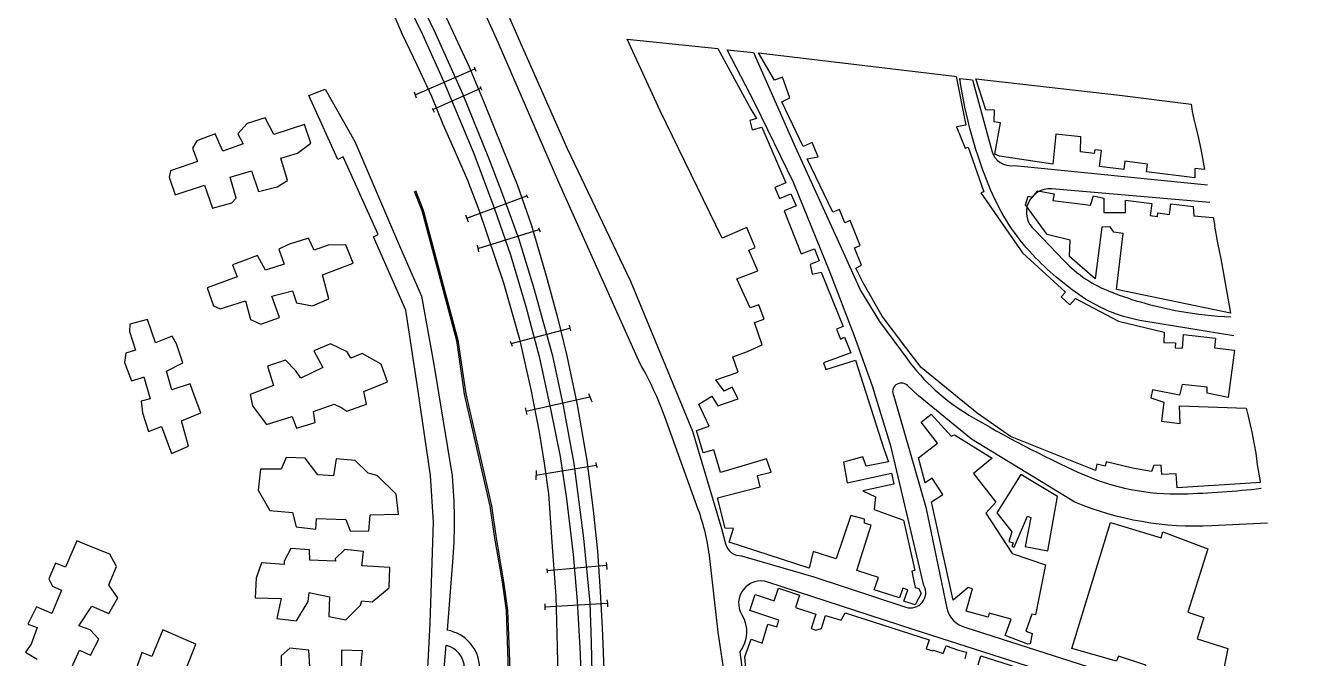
# Model space of a CAD drawing. Header units: metres. Extents: x 320405 to 332543, y 7395686 to 7410003.
# Drawn here: x 324156.5 to 324586, y 7399582.8 to 7399796.2 of the extents above; entities that cross this region are included whole.
import ezdxf

# ---------------------------------------------------------------- set-up
doc = ezdxf.new("R2010")
doc.units = ezdxf.units.M
doc.header["$LTSCALE"] = 10
doc.header["$MEASUREMENT"] = 0
for name, color, linetype in [('Canaleta de Drenagem', 151, 'Continuous'), ('Edificações', 30, 'Continuous'), ('Linha Férrea', 20, 'Continuous'), ('Portico', 45, 'Continuous'), ('Vias Primárias', 230, 'Continuous')]:
    doc.layers.add(name, color=color, linetype=linetype)

msp = doc.modelspace()

# ---------------------------------------------------------------- linework, layer by layer
at = {"layer": 'Canaleta de Drenagem'}
for points in [[(324287.41, 7399740.36), (324289.98, 7399733.8), (324301.59, 7399690.05), (324304.28, 7399671.95), (324312.9, 7399634.2), (324314.34, 7399624.1), (324317.02, 7399608.63), (324318.36, 7399599.03), (324318.95, 7399582.05), (324319.43, 7399560.54), (324319.32, 7399523.57), (324319.72, 7399478.49), (324320.27, 7399446.87), (324320.53, 7399435.4), (324316.14, 7399412.28), (324311.73, 7399397.37)], [(324287.88, 7399740.55), (324290.46, 7399733.96), (324302.08, 7399690.15), (324304.77, 7399672.04), (324313.39, 7399634.29), (324314.84, 7399624.18), (324317.51, 7399608.71), (324318.86, 7399599.08), (324319.45, 7399582.06), (324319.93, 7399560.54), (324319.82, 7399523.57), (324320.22, 7399478.5), (324320.77, 7399446.88), (324321.03, 7399435.36), (324316.63, 7399412.16), (324312.21, 7399397.23)]]:
    msp.add_lwpolyline(points, dxfattribs=at)
at = {"layer": 'Edificações'}
for points in [[(324456.17, 7399606.78), (324457.44, 7399606.42), (324458.16, 7399604.79), (324456.13, 7399600.93), (324452.38, 7399602.16), (324453.65, 7399606.03), (324452, 7399606.56), (324450.91, 7399603.24), (324442.39, 7399605.99), (324443.75, 7399610.19), (324436.49, 7399612.54), (324441.36, 7399627.76), (324439.13, 7399628.48), (324439.11, 7399629.81), (324434.46, 7399630.99), (324429.53, 7399616.45), (324421.74, 7399618.9), (324420.46, 7399613.32), (324393.46, 7399622.02), (324394.97, 7399626.71), (324392.13, 7399626.76), (324389.6, 7399637), (324403.99, 7399640.71), (324403, 7399644.54), (324407.61, 7399645.64), (324406.1, 7399650.09), (324390.61, 7399645.51), (324388.33, 7399653.22), (324384.71, 7399652.15), (324382.47, 7399659.72), (324386.79, 7399661.15), (324383.33, 7399668.61), (324387.61, 7399671.26), (324389.64, 7399667.98), (324396.55, 7399670.37), (324394.54, 7399674.3), (324391.79, 7399672.89), (324388.98, 7399676.76), (324396.49, 7399679.36), (324394.7, 7399684.56), (324399.64, 7399686.27), (324404.65, 7399688.53), (324401.99, 7399696.08), (324405.24, 7399697.22), (324403.54, 7399702.07), (324400.61, 7399701.04), (324396.1, 7399710.82), (324403.11, 7399713.49), (324400.17, 7399720.43), (324402.29, 7399721.32), (324399.43, 7399728.07), (324391.09, 7399724.53), (324370.24, 7399767.45), (324359.08, 7399791.61), (324389.66, 7399788.45), (324400.79, 7399767.96), (324402.75, 7399764.86), (324400.42, 7399764.22), (324401.28, 7399761.08), (324404.5, 7399761.97), (324412.6, 7399743.19), (324408.88, 7399741.59), (324410.5, 7399737.83), (324414.3, 7399739.47), (324416.04, 7399735.44), (324412.05, 7399733.72), (324417.72, 7399719.18), (324422.22, 7399720.93), (324423.83, 7399716.82), (324420.73, 7399715.61), (324421.43, 7399712.36), (324424.45, 7399713), (324431.92, 7399694.75), (324429.62, 7399693.81), (324430.96, 7399690.52), (324432.37, 7399691.09), (324434.5, 7399685.9), (324425.23, 7399682.53), (324426.07, 7399680.22), (324436.1, 7399683.37), (324445.61, 7399653.51), (324447.18, 7399649.12), (324439.59, 7399647.65), (324438.47, 7399650.77), (324431.97, 7399649.04), (324433.26, 7399642.1), (324448.2, 7399645.3), (324448.99, 7399641.62), (324438.55, 7399639.39), (324442.84, 7399637.29), (324442.32, 7399633.01), (324452.21, 7399629.46), (324456.07, 7399612.46), (324455.05, 7399612.23)], [(324220.32, 7399759.64), (324214.12, 7399757.34), (324212.68, 7399754.88), (324214.42, 7399750.38), (324205.3, 7399747.17), (324204.86, 7399745.08), (324206.85, 7399739.17), (324216.73, 7399742.35), (324219.5, 7399734.58), (324226, 7399736.42), (324227.43, 7399737.95), (324225.44, 7399745.06), (324232.55, 7399747.25), (324234.9, 7399740.2), (324241.2, 7399741.79), (324244.73, 7399743.94), (324242.48, 7399751.51), (324248.06, 7399753.2), (324252.62, 7399756.48), (324250.46, 7399762.77), (324240.08, 7399759.4), (324237.19, 7399765.08), (324231.15, 7399763.19), (324227.94, 7399759.64), (324229.74, 7399756.32), (324222.93, 7399753.87)], [(324241.84, 7399720.77), (324243.56, 7399715.7), (324237.27, 7399713.78), (324234.64, 7399718.64), (324228.71, 7399716.46), (324226.18, 7399715.55), (324227.8, 7399711.45), (324217.64, 7399707.8), (324219.84, 7399701.74), (324222, 7399700.64), (324230.6, 7399703.37), (324232.3, 7399697.13), (324235.72, 7399695.54), (324242.04, 7399697.79), (324239.41, 7399704.99), (324246.39, 7399706.74), (324247.69, 7399702.68), (324253.14, 7399701.73), (324258.65, 7399704.07), (324256.48, 7399712.13), (324266.82, 7399716.09), (324264.31, 7399722.25), (324258.44, 7399722.12), (324253.72, 7399720.51), (324251.74, 7399724.52), (324245.06, 7399722.33)], [(324200.23, 7399689.27), (324197.58, 7399697.13), (324191.62, 7399695.53), (324191.49, 7399693.07), (324193.5, 7399686.77), (324190.24, 7399685.76), (324189.84, 7399682.6), (324192.13, 7399676.44), (324195.56, 7399677.4), (324196.31, 7399677.81), (324198.44, 7399670.39), (324195.41, 7399669.6), (324195.84, 7399665.62), (324197.94, 7399659.4), (324202.23, 7399661.08), (324205.63, 7399651.91), (324211.35, 7399654.42), (324208.96, 7399662.91), (324215.52, 7399665.61), (324213.25, 7399671.63), (324211.96, 7399675.43), (324205.76, 7399673.34), (324203.97, 7399679.73), (324209.5, 7399682.44), (324207.29, 7399688.9), (324205.85, 7399691.47)], [(324238, 7399681.34), (324239.96, 7399674.85), (324232.19, 7399671.84), (324232.91, 7399668.04), (324237.66, 7399661.75), (324246.32, 7399664.35), (324247.78, 7399660.48), (324254.08, 7399662.44), (324253.44, 7399666.13), (324260.39, 7399668.53), (324263.02, 7399667.33), (324264.69, 7399666.18), (324271.27, 7399668.55), (324270.41, 7399672.84), (324278.35, 7399676.09), (324276.24, 7399682.04), (324269.85, 7399685.63), (324266.09, 7399684.02), (324264.78, 7399686.15), (324259.22, 7399688.95), (324253.62, 7399686.58), (324256.64, 7399680.9), (324249.22, 7399677.33), (324247.51, 7399679.8), (324244.06, 7399683.38)], [(324494.09, 7399587.72), (324486.42, 7399590.63), (324488.49, 7399596.1), (324481.05, 7399598.12), (324480.69, 7399596.79), (324473.36, 7399598.79), (324475.42, 7399606.35), (324473.99, 7399606.74), (324468.95, 7399602.53), (324461.6, 7399635.59), (324465.49, 7399638.11), (324461.91, 7399643.64), (324459.53, 7399642.1), (324457.24, 7399650.44), (324463.64, 7399655.44), (324458.15, 7399662.46), (324461.58, 7399665.14), (324468.29, 7399657.74), (324469.38, 7399658.26), (324482.08, 7399650.33), (324475.81, 7399645.15), (324483.35, 7399635.53), (324479.96, 7399631.83), (324488.81, 7399618.23), (324500, 7399614.44), (324496.73, 7399597.51), (324495.46, 7399597.75), (324493.46, 7399592.03), (324495.56, 7399591.29), (324494.84, 7399587.82)], [(324244.29, 7399650.54), (324242.62, 7399646.68), (324235.64, 7399646.61), (324234.8, 7399639.58), (324238.71, 7399632.77), (324246.44, 7399632.03), (324247.58, 7399627.19), (324254.28, 7399626.4), (324254.53, 7399630.05), (324264.32, 7399629.68), (324265.84, 7399625.89), (324272.16, 7399625.79), (324272.56, 7399631.28), (324282.1, 7399631.47), (324281.33, 7399638.18), (324274.93, 7399644.51), (324271.87, 7399645.31), (324267.51, 7399649.6), (324261.1, 7399650.1), (324260.22, 7399644.43), (324254.91, 7399644.8), (324250.62, 7399650.32)], [(324491.76, 7399644.91), (324483.69, 7399631.96), (324488.76, 7399625.5), (324487.72, 7399622.24), (324489.16, 7399621.79), (324488.77, 7399620.58), (324489.55, 7399620.33), (324489.82, 7399621.16), (324494.04, 7399630.83), (324495.12, 7399630.36), (324493.26, 7399620.58), (324500.87, 7399619.14), (324504.05, 7399637.4)], [(324523.96, 7399581.92), (324508.88, 7399586.2), (324521.92, 7399628.72), (324538.99, 7399623.49), (324539.63, 7399625.59), (324554.69, 7399619.77), (324547.95, 7399598.43), (324553.44, 7399596.69), (324551.17, 7399589.49), (324561.51, 7399586.22), (324557.72, 7399567.81), (324532.35, 7399576.19), (324533.82, 7399580.62), (324524.67, 7399583.64)], [(324269.28, 7399600.84), (324269.74, 7399602.3), (324273.21, 7399601.97), (324278.93, 7399606.71), (324279.24, 7399613.48), (324269.73, 7399614.09), (324270.35, 7399618.88), (324263.99, 7399619.62), (324260.82, 7399616.42), (324260.83, 7399615.65), (324252.28, 7399615.98), (324252.08, 7399619.52), (324245.82, 7399619.92), (324243.54, 7399615.61), (324243.61, 7399614.55), (324235.98, 7399615.06), (324234.2, 7399609.94), (324233.84, 7399603.31), (324242.56, 7399603.03), (324241.12, 7399596.36), (324247.77, 7399595.49), (324251.7, 7399602.1), (324252, 7399605.1), (324258.82, 7399603.59), (324258.69, 7399597), (324264.33, 7399595.83)]]:
    msp.add_lwpolyline(points, close=True, dxfattribs=at)
for points in [[(324469.91, 7399779.02), (324473.17, 7399762.63), (324470.08, 7399762.01), (324472.98, 7399754.79), (324474, 7399755.2), (324479.28, 7399740.17), (324478.31, 7399739.83), (324492.31, 7399719.6), (324506.79, 7399706.32), (324505.34, 7399704.73), (324508.25, 7399702.06), (324510.19, 7399704.17), (324524.67, 7399696.56), (324540.06, 7399692.86), (324539.87, 7399689.4), (324543.88, 7399689.18), (324543.78, 7399687.54), (324546.26, 7399687.41), (324546.52, 7399692.04), (324557.32, 7399690.84), (324556.96, 7399687.59), (324563.75, 7399686.72), (324561.59, 7399670.79), (324554.53, 7399672.24), (324554.47, 7399674.33), (324546.13, 7399675.22), (324545.21, 7399671.62), (324536.06, 7399673.43), (324535.51, 7399670.65), (324539.97, 7399669.22), (324539.17, 7399662.86), (324545.45, 7399662.07), (324545.21, 7399667.96), (324567.7, 7399667.26), (324567.82, 7399666.76), (324568.33, 7399664.5), (324569.63, 7399658.65), (324569.75, 7399657.92), (324570.88, 7399652.09), (324571.1, 7399650.12), (324571.32, 7399648.14), (324572.32, 7399642.48), (324572.37, 7399642.2), (324570.89, 7399642.01), (324544.37, 7399640.42), (324544.09, 7399645.1), (324539.26, 7399644.81), (324539.07, 7399648.03), (324536.6, 7399647.88), (324535.76, 7399645.83), (324529.37, 7399646.96), (324520.44, 7399649.09), (324520.11, 7399647.71), (324517.38, 7399648.36), (324516.87, 7399646.22), (324488.26, 7399657.68), (324476.99, 7399665.48), (324458.13, 7399680.92), (324453.04, 7399687.67), (324445.07, 7399698.18), (324438.68, 7399709.46), (324436.19, 7399714.39), (324438.11, 7399715.36), (324435.72, 7399721.3), (324437.64, 7399722.07), (324434.28, 7399730.43), (324432.5, 7399729.72), (324430.7, 7399734.2), (324428.46, 7399733.3), (324419.77, 7399751.29), (324423.52, 7399751.98), (324421.49, 7399756.71), (324418.39, 7399755.39), (324411.29, 7399770.5), (324413.96, 7399771.76), (324411.46, 7399778.76), (324408.77, 7399777.8), (324403.36, 7399786.97), (324469.41, 7399779.08), (324469.91, 7399779.02)], [(324476.56, 7399778.26), (324524.98, 7399772.72), (324549.09, 7399769.72), (324549.4, 7399768.08), (324549.51, 7399767.2), (324550.06, 7399764.59), (324550.51, 7399762.86), (324551.45, 7399758.71), (324552.39, 7399754.56), (324553.65, 7399747.66), (324550.36, 7399747.96), (324550.39, 7399744.82), (324534.1, 7399746.87), (324534.43, 7399749.47), (324526.73, 7399750.43), (324526.39, 7399747.68), (324518.2, 7399748.7), (324518.87, 7399754.05), (324516.62, 7399754.33), (324516.46, 7399753.04), (324511.85, 7399753.62), (324511.99, 7399758.64), (324503.51, 7399759.52), (324502.48, 7399749.47), (324484.61, 7399752.17), (324482.95, 7399752.81), (324484.9, 7399763.34), (324482.76, 7399763.73), (324482.91, 7399767.65), (324479.91, 7399767.76), (324476.56, 7399778.26)], [(324559.33, 7399716.36), (324562.36, 7399699.23), (324523.95, 7399707.19), (324526.18, 7399726.13), (324523.09, 7399726.5), (324521.86, 7399728.38), (324518.98, 7399728.2), (324516.82, 7399710.85), (324508.18, 7399718.33), (324508.36, 7399723.81), (324500.67, 7399725.73), (324493.29, 7399735.71), (324494.2, 7399738.72), (324495.63, 7399738.29), (324497.5, 7399740.44), (324502.95, 7399739.47), (324502.55, 7399737.23), (324515.21, 7399735.64), (324516.22, 7399738.76), (324519.66, 7399738.04), (324519.66, 7399733.21), (324527.06, 7399733.21), (324527.06, 7399737.29), (324535.85, 7399736.14), (324535.33, 7399732.16), (324537.75, 7399731.84), (324537.9, 7399733.05), (324541.82, 7399732.54), (324542.29, 7399736.13), (324549.82, 7399735.15), (324550.05, 7399731.99), (324556.53, 7399731.47), (324556.96, 7399729.28), (324557.04, 7399728.52), (324558, 7399722.98), (324559.08, 7399717.56), (324559.33, 7399716.36)], [(324170.91, 7399577.44), (324174.62, 7399585.67), (324178.37, 7399583.98), (324181.18, 7399589.36), (324178.23, 7399592.54), (324174.39, 7399593.82), (324178.8, 7399600.47), (324184.49, 7399597.99), (324187.58, 7399603.31), (324185.13, 7399606.76), (324184.56, 7399607.67), (324187.11, 7399613.81), (324184.81, 7399618.02), (324177.77, 7399620.81), (324173.73, 7399622.53), (324169.92, 7399613.6), (324166.58, 7399614.94), (324164.3, 7399609.67), (324165.52, 7399607.19), (324168.59, 7399605.87), (324165.36, 7399597.97), (324160.11, 7399600.3), (324157.23, 7399594.45), (324160.42, 7399593.24), (324158.31, 7399587.65), (324156.46, 7399584.99), (324160.37, 7399582.58)], [(324400.61, 7399562.19), (324398.81, 7399583.44), (324400.91, 7399589.31), (324404.61, 7399587.99), (324406.57, 7399594.46), (324409.57, 7399593.55), (324410.24, 7399595.76), (324400.41, 7399599.06), (324402.22, 7399604.46), (324408.7, 7399602.28), (324410.12, 7399606.5), (324417.15, 7399604.14), (324415.79, 7399600.07), (324422.69, 7399597.75), (324421.09, 7399592.98), (324422.71, 7399592.43), (324424.57, 7399592.98), (324425.93, 7399597.38), (324431.22, 7399595.74), (324432.52, 7399598.19), (324460.88, 7399589.14), (324459.91, 7399586.11), (324462.05, 7399585.42), (324462.34, 7399585.68), (324465.62, 7399584.52), (324466.54, 7399587.12), (324470.77, 7399585.62), (324473.42, 7399585.01), (324472.87, 7399582.69)], [(324210.36, 7399578.82), (324213.89, 7399587.65), (324208.95, 7399589.86), (324202.77, 7399592.5), (324198.96, 7399583.56), (324195.62, 7399584.9), (324193.79, 7399579.28)], [(324252.23, 7399579.99), (324251.86, 7399585.68), (324245.45, 7399586.28), (324242.57, 7399583.76), (324242.63, 7399579.9)], [(324269.34, 7399578.65), (324269.93, 7399585.4), (324262.94, 7399585.65), (324262.93, 7399579.44)], [(324477.35, 7399580.73), (324478.31, 7399583.78), (324495.62, 7399578.28)]]:
    msp.add_lwpolyline(points, dxfattribs=at)
at = {"layer": 'Linha Férrea', "flags": 128}
for points in [[(324281.58, 7399811), (324290.18, 7399793.15), (324297.34, 7399777.21), (324307.47, 7399753.06), (324314.5, 7399734.44), (324319.81, 7399718.87), (324324.96, 7399701.45), (324329.44, 7399684.62), (324333.42, 7399666.4), (324336.57, 7399650.94), (324338.66, 7399636.63), (324340.99, 7399617.92), (324342.28, 7399602.12), (324343.28, 7399584.36), (324343.74, 7399568.2), (324343.77, 7399551.04), (324343.44, 7399534.74), (324342.91, 7399518.12), (324342.39, 7399500.15)], [(324286.16, 7399811.06), (324294.49, 7399793.67), (324303.75, 7399772.93), (324312.37, 7399751.62), (324316.72, 7399740.47), (324322.59, 7399724.15), (324327.81, 7399707.21), (324333.95, 7399684.81), (324337.6, 7399667.95), (324341.12, 7399648.54), (324344.4, 7399623.45), (324346.59, 7399601.55), (324346.96, 7399588.37), (324347.46, 7399567.46), (324347.26, 7399545.62), (324347.12, 7399531.39), (324346.56, 7399513.73), (324346.24, 7399500)], [(324278.6, 7399804.15), (324283.33, 7399793.22), (324288.23, 7399782.9), (324293.19, 7399772.33), (324297.04, 7399762.95), (324301.11, 7399753.79), (324305.31, 7399744.03), (324309.14, 7399734.02), (324317.44, 7399709.44), (324322.85, 7399690.46), (324326.73, 7399673.47), (324329.5, 7399659.17), (324331.13, 7399648.64), (324332.58, 7399638.34), (324333.8, 7399622.02), (324335.12, 7399603.9), (324335.6, 7399586.79), (324335.91, 7399570.3)], [(324298.21, 7399798.83), (324305.87, 7399782.3), (324310.98, 7399770.15), (324317.06, 7399755.02), (324322.13, 7399742.57), (324326.91, 7399728.8), (324331.86, 7399711.81), (324335.68, 7399697.8), (324338.86, 7399684.86), (324342.28, 7399668.37), (324345.53, 7399649.58), (324347.66, 7399632.89), (324349.12, 7399619.02), (324350.01, 7399605.48), (324350.68, 7399593.13), (324351.31, 7399579.32), (324351.64, 7399564.61), (324351.6, 7399553.06), (324351.31, 7399537.41), (324350.97, 7399524.23), (324350.61, 7399509.26), (324350.17, 7399500.2)]]:
    msp.add_lwpolyline(points, dxfattribs=at)
at = {"layer": 'Portico'}
for points in [[(324287.72, 7399772.82), (324307.83, 7399781.61)], [(324307.54, 7399782.24), (324307.83, 7399781.61), (324308.18, 7399780.83)], [(324287.38, 7399773.78), (324288.06, 7399771.85)], [(324293.66, 7399767.89), (324309.85, 7399775.05)], [(324309.54, 7399775.63), (324309.85, 7399775.05), (324310.22, 7399774.36)], [(324293.47, 7399768.31), (324294.09, 7399766.93)], [(324305.11, 7399731.21), (324325.36, 7399738.76)], [(324325.09, 7399739.26), (324325.36, 7399738.76), (324325.7, 7399738.13)], [(324304.64, 7399732.35), (324305.57, 7399730.07)], [(324308.84, 7399721.06), (324329.54, 7399727.41)], [(324329.29, 7399728.03), (324329.54, 7399727.41), (324329.86, 7399726.64)], [(324308.59, 7399722.15), (324309.09, 7399719.96)], [(324320.06, 7399688.96), (324339.79, 7399694.22)], [(324339.57, 7399695.14), (324339.79, 7399694.22), (324340, 7399693.32)], [(324319.77, 7399689.83), (324320.34, 7399688.1)], [(324325.03, 7399666.24), (324346.59, 7399671.04)], [(324346.15, 7399672.17), (324346.59, 7399671.04), (324347.26, 7399669.3)], [(324324.72, 7399667.38), (324325.34, 7399665.11)], [(324328.39, 7399644.63), (324348.68, 7399647.95)], [(324348.59, 7399648.94), (324348.68, 7399647.95), (324348.99, 7399647.18)], [(324328.44, 7399646.24), (324328.35, 7399643.03)], [(324332.12, 7399613.08), (324332.2, 7399611.76)], [(324332.16, 7399612.5), (324352.12, 7399614.25)], [(324352.01, 7399615.15), (324352.12, 7399614.25), (324352.28, 7399612.88)], [(324331.42, 7399601.25), (324331.37, 7399599.27)], [(324331.4, 7399600.26), (324352.56, 7399601.44)], [(324352.27, 7399602.65), (324352.56, 7399601.44), (324352.47, 7399600.26)]]:
    msp.add_lwpolyline(points, dxfattribs=at)
at = {"layer": 'Vias Primárias'}
for points in [[(324393.78, 7399564.77), (324389.8, 7399591.71), (324386.95, 7399616.57, 0.057769), (324383.1, 7399633.08), (324371.82, 7399664.29, 0.043818), (324363.51, 7399682.21), (324336.1, 7399743.25), (324315.77, 7399790.27), (324295.28, 7399835.69)], [(324314.04, 7399811.43), (324323.28, 7399790.04), (324338.9, 7399754.78), (324360.22, 7399710.05), (324381.14, 7399659.41), (324390.94, 7399626.69), (324392.3, 7399621.44, 0.353417), (324397.67, 7399617.48), (324422.01, 7399610.32), (324453, 7399600.15, 0.678428), (324459.11, 7399607.47), (324448.02, 7399654.07), (324441.74, 7399674.6), (324435.6, 7399691.84), (324427.36, 7399713.13), (324415.29, 7399743.06), (324402.1, 7399770.01), (324392.82, 7399788), (324401.67, 7399787.09), (324415.77, 7399755.29), (324430.3, 7399723.33), (324437.71, 7399706.84), (324444.13, 7399696.37), (324453.42, 7399683.81, 0.099357), (324474.28, 7399664.91, 0.028364), (324511.96, 7399645.24, 0.113882), (324546.43, 7399638.33, 0.021262), (324572.72, 7399640.21)], [(324563.5, 7399691.62), (324533.17, 7399696.55, -0.108482), (324512.39, 7399704.78, -0.05576), (324495.76, 7399718.92, -0.089723), (324481.69, 7399740.58, -0.063066), (324471.19, 7399778.38), (324475.45, 7399777.87), (324481.94, 7399753.91, 0.388136), (324489.6, 7399749.05), (324554.6, 7399742.44)], [(324291.08, 7399562.15), (324292.82, 7399594.79), (324293.92, 7399628.79), (324292.89, 7399644.54), (324288.38, 7399675.18), (324284.58, 7399700.27), (324273.63, 7399725.01), (324275.3, 7399725.76), (324263.42, 7399751.88), (324261.64, 7399751.06), (324251.86, 7399772.56), (324257.37, 7399774.7), (324267.37, 7399757.12), (324282.74, 7399721.18), (324289.87, 7399704.96), (324293.98, 7399681.97), (324300.13, 7399644.39, -0.04347), (324300.42, 7399616.91), (324298.54, 7399592.36)], [(324555.4, 7399736.52), (324502.17, 7399741.1, 0.73288), (324496.43, 7399727.18), (324506.36, 7399716.84, 0.109946), (324522.11, 7399706.38, 0.047041), (324545.21, 7399699.9, 0.035464), (324562.51, 7399698.02, -363.073856)], [(324574.81, 7399628.47), (324555.98, 7399627.53, -0.111992), (324509.96, 7399635.56), (324475.14, 7399656.8), (324457.11, 7399671.51), (324453.52, 7399674.89, 0.858776), (324448.94, 7399671.3), (324459.8, 7399633.9), (324466.84, 7399599.8, 0.293727), (324473.17, 7399593.33), (324585.96, 7399557.14)], [(324508.37, 7399575.61), (324455.86, 7399592.55), (324406.48, 7399608.61, 0.695241), (324397.75, 7399597.61, -0.309248), (324397.07, 7399585.11), (324403.42, 7399536.64, 0.54616), (324409.17, 7399532.18), (324480.35, 7399525.9, -0.000188), (324485.71, 7399525.39, 0.395004), (324493.39, 7399531.33), (324510.57, 7399571.43, 0.476425), (324508.37, 7399575.61)], [(324181.61, 7399159.44), (324190.81, 7399165.3), (324203.36, 7399172.49), (324226.47, 7399183.71), (324237.35, 7399188.39), (324247.09, 7399191.92), (324269.35, 7399205.64), (324272.87, 7399207.33), (324283.09, 7399211.86, 0.18736), (324287.2, 7399215.99), (324288.89, 7399222.76), (324290.58, 7399235.25), (324294.43, 7399287.93), (324298.14, 7399351.81), (324300.27, 7399392.01), (324301.96, 7399425.38), (324306.03, 7399487.9), (324306.69, 7399500), (324308.45, 7399519.53), (324309.79, 7399539.75), (324309.65, 7399565), (324309.42, 7399579.69, 0.361906), (324298.54, 7399592.36)], [(324301.62, 7399500.46), (324303.36, 7399519.93), (324304.7, 7399539.9), (324304.55, 7399564.95), (324304.32, 7399579.61, 0.346969), (324298.11, 7399587.25, 0.361906)]]:
    msp.add_lwpolyline(points, format="xyb", dxfattribs=at)
msp.add_lwpolyline([(324296.01, 7399562.46), (324298.11, 7399587.29)], dxfattribs=at)

doc.saveas('drawing.dxf')
